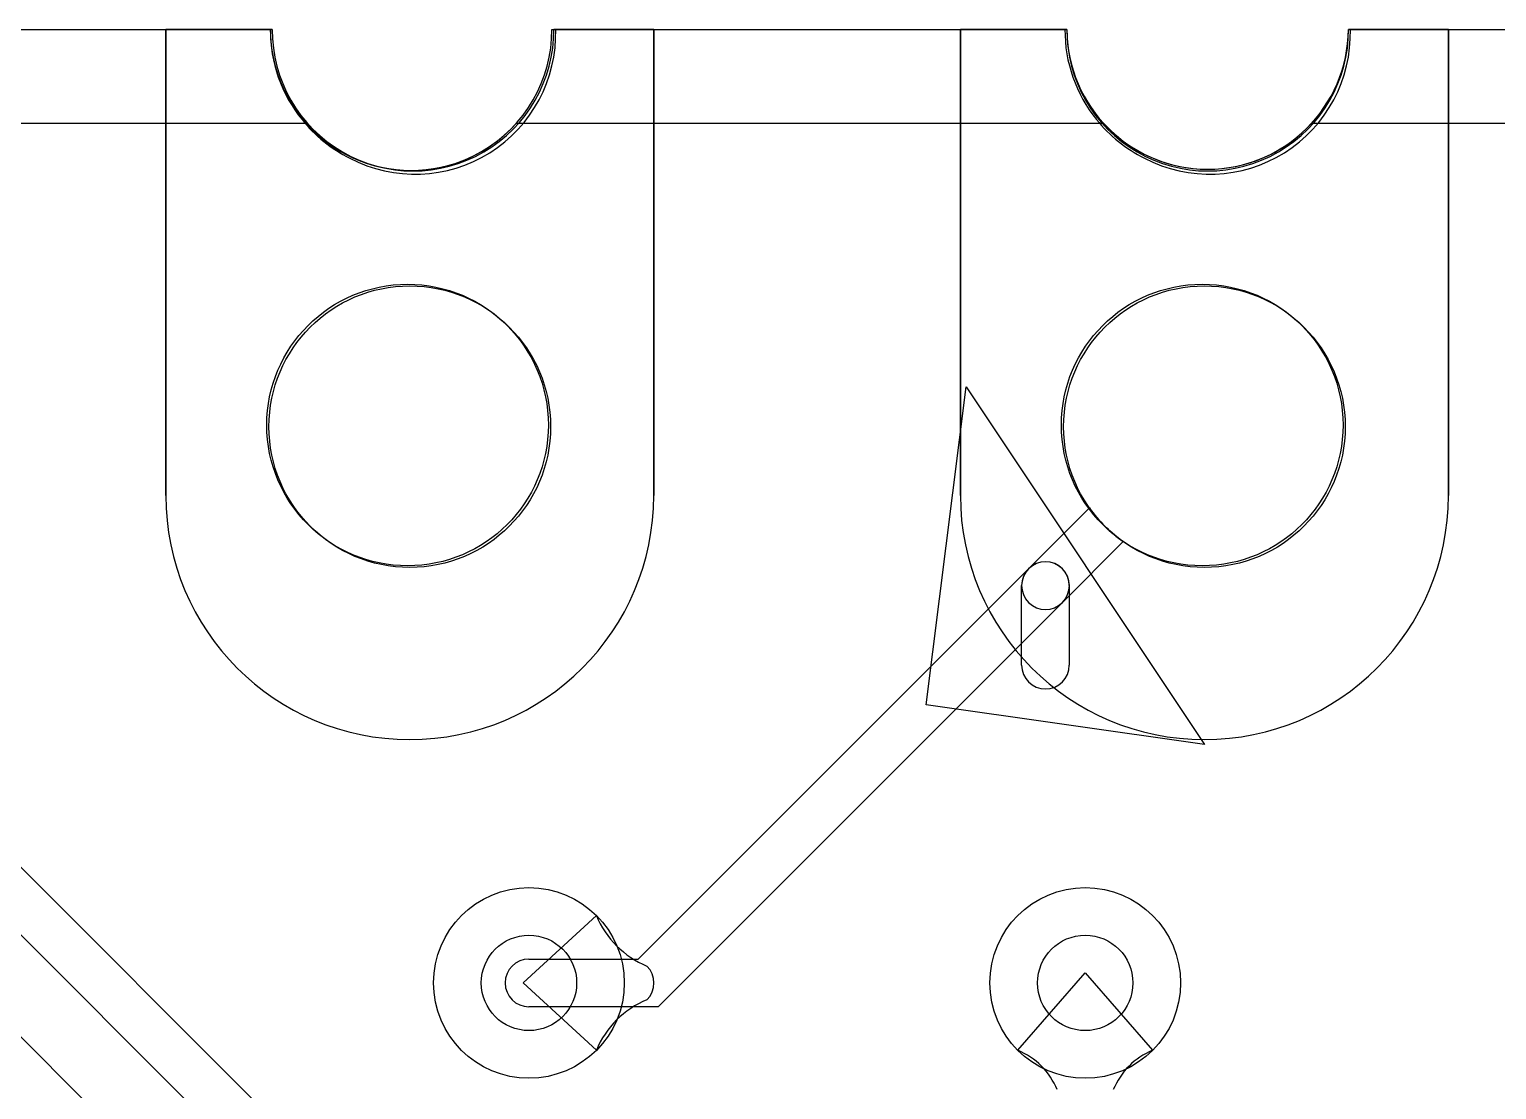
# Model space of a CAD drawing. Extents: x -14 to 27.9, y 0 to 17.8.
# Drawn here: x 14.024 to 18.714, y 14.391 to 17.78 of the extents above; entities that cross this region are included whole.
import ezdxf

# ---------------------------------------------------------------- set-up
doc = ezdxf.new("R2010")
doc.units = 0
doc.header["$MEASUREMENT"] = 0
doc.layers.add('Feature', color=7, linetype='CONTINUOUS')

msp = doc.modelspace()

# ---------------------------------------------------------------- linework, layer by layer
at = {"layer": 'Feature'}
for p, q in [((13.1613, 17.78), (14.7944, 17.78)), ((13.1613, 17.78, -1.96192), (14.7944, 17.78, -1.96192)), ((13.1613, 17.78), (14.7944, 17.78)), ((13.1613, 17.78, -1.96192), (14.7944, 17.78, -1.96192)), ((14.46, 17.78, 0.000305), (14.46, 16.29, 0.000305)), ((14.8006, 17.78, 0.000305), (14.46, 17.78, 0.000305)), ((14.46, 17.78, 0.000305), (14.46, 16.29, 0.000305)), ((14.46, 17.78, 0.001305), (14.46, 16.29, 0.001305)), ((14.46, 17.78, 0.000305), (14.46, 17.78, 0.001305)), ((14.8006, 17.78, 0.000305), (14.46, 17.78, 0.000305)), ((14.46, 17.78, 0.000305), (14.46, 17.78, 0.001305)), ((14.8006, 17.78, 0.001305), (14.46, 17.78, 0.001305)), ((14.46, 17.78, 0.000305), (14.46, 16.29, 0.000305)), ((14.8006, 17.78, 0.000305), (14.46, 17.78, 0.000305)), ((14.8006, 17.78, 0.001305), (14.46, 17.78, 0.001305)), ((14.46, 17.78, 0.001305), (14.46, 16.29, 0.001305)), ((14.7942, 17.78, -1.96222), (14.46, 17.78, -1.96222)), ((14.46, 17.78, -1.96322), (14.7942, 17.78, -1.96322)), ((14.46, 17.78, -1.96222), (14.46, 17.78, -1.96322)), ((14.46, 17.78, -1.96222), (14.46, 16.29, -1.96222)), ((14.46, 17.78, -1.96222), (14.46, 17.78, -1.96322)), ((14.46, 16.29, -1.96322), (14.46, 17.78, -1.96322)), ((14.46, 16.29, -1.96322), (14.46, 17.78, -1.96322)), ((14.46, 17.78, -1.96322), (14.7942, 17.78, -1.96322)), ((14.7942, 17.78, -1.96222), (14.46, 17.78, -1.96222)), ((14.46, 17.78, -1.96222), (14.46, 16.29, -1.96222)), ((14.7942, 17.78, -1.96222), (14.7942, 17.78, -1.96322)), ((14.7942, 17.78, -1.96222), (14.7942, 17.78, -1.96322)), ((14.7944, 17.78), (14.7944, 17.78, -1.96192)), ((14.7944, 17.78), (14.7944, 17.78, -1.96192)), ((14.8006, 17.78, 0.000305), (14.8006, 17.78, 0.001305)), ((14.8006, 17.78, 0.000305), (14.8006, 17.78, 0.001305)), ((15.6944, 17.78), (17.3401, 17.78)), ((15.6944, 17.78, -1.96192), (17.3401, 17.78, -1.96192)), ((15.6944, 17.78, -1.96192), (15.6944, 17.78)), ((15.6944, 17.78), (17.3401, 17.78)), ((15.6944, 17.78, -1.96192), (15.6944, 17.78)), ((15.6944, 17.78, -1.96192), (17.3401, 17.78, -1.96192)), ((16.02, 17.78, 0.000305), (15.7005, 17.78, 0.000305)), ((16.02, 17.78, 0.000305), (15.7005, 17.78, 0.000305)), ((15.7005, 17.78, 0.000305), (15.7005, 17.78, 0.001305)), ((16.02, 17.78, 0.001305), (15.7005, 17.78, 0.001305)), ((15.7005, 17.78, 0.000305), (15.7005, 17.78, 0.001305)), ((16.02, 17.78, 0.000305), (15.7005, 17.78, 0.000305)), ((16.02, 17.78, 0.001305), (15.7005, 17.78, 0.001305)), ((16.02, 17.78, -1.96222), (15.7064, 17.78, -1.96222)), ((15.7064, 17.78, -1.96322), (16.02, 17.78, -1.96322)), ((15.7064, 17.78, -1.96222), (15.7064, 17.78, -1.96322)), ((15.7064, 17.78, -1.96222), (15.7064, 17.78, -1.96322)), ((15.7064, 17.78, -1.96322), (16.02, 17.78, -1.96322)), ((16.02, 17.78, -1.96222), (15.7064, 17.78, -1.96222)), ((16.02, 16.29, 0.000305), (16.02, 17.78, 0.000305)), ((16.02, 17.78, 0.000305), (16.02, 17.78, 0.001305)), ((16.02, 16.29, 0.000305), (16.02, 17.78, 0.000305)), ((16.02, 17.78, 0.000305), (16.02, 17.78, 0.001305)), ((16.02, 16.29, 0.001305), (16.02, 17.78, 0.001305)), ((16.02, 16.29, 0.000305), (16.02, 17.78, 0.000305)), ((16.02, 16.29, 0.001305), (16.02, 17.78, 0.001305)), ((16.02, 16.29, -1.96222), (16.02, 17.78, -1.96222)), ((16.02, 17.78, -1.96322), (16.02, 16.29, -1.96322)), ((16.02, 17.78, -1.96222), (16.02, 17.78, -1.96322)), ((16.02, 17.78, -1.96222), (16.02, 17.78, -1.96322)), ((16.02, 17.78, -1.96322), (16.02, 16.29, -1.96322)), ((16.02, 16.29, -1.96222), (16.02, 17.78, -1.96222)), ((17, 17.78, 0.000305), (17, 16.29, 0.000305)), ((17.3406, 17.78, 0.000305), (17, 17.78, 0.000305)), ((17, 17.78, 0.000305), (17, 16.29, 0.000305)), ((17, 17.78, 0.001305), (17, 16.29, 0.001305)), ((17, 17.78, 0.000305), (17, 17.78, 0.001305)), ((17.3406, 17.78, 0.000305), (17, 17.78, 0.000305)), ((17, 17.78, 0.000305), (17, 17.78, 0.001305)), ((17.3406, 17.78, 0.001305), (17, 17.78, 0.001305)), ((17, 17.78, 0.000305), (17, 16.29, 0.000305)), ((17.3406, 17.78, 0.000305), (17, 17.78, 0.000305)), ((17.3406, 17.78, 0.001305), (17, 17.78, 0.001305)), ((17, 17.78, 0.001305), (17, 16.29, 0.001305)), ((17.3342, 17.78, -1.96222), (17, 17.78, -1.96222)), ((17, 17.78, -1.96322), (17.3342, 17.78, -1.96322)), ((17, 17.78, -1.96222), (17, 17.78, -1.96322)), ((17, 17.78, -1.96222), (17, 16.29, -1.96222)), ((17, 17.78, -1.96222), (17, 17.78, -1.96322)), ((17, 16.29, -1.96322), (17, 17.78, -1.96322)), ((17, 16.29, -1.96322), (17, 17.78, -1.96322)), ((17, 17.78, -1.96322), (17.3342, 17.78, -1.96322)), ((17.3342, 17.78, -1.96222), (17, 17.78, -1.96222)), ((17, 17.78, -1.96222), (17, 16.29, -1.96222)), ((17.3342, 17.78, -1.96222), (17.3342, 17.78, -1.96322)), ((17.3342, 17.78, -1.96222), (17.3342, 17.78, -1.96322)), ((17.3401, 17.78), (17.3401, 17.78, -1.96192)), ((17.3401, 17.78), (17.3401, 17.78, -1.96192)), ((17.3406, 17.78, 0.000305), (17.3406, 17.78, 0.001305)), ((17.3406, 17.78, 0.000305), (17.3406, 17.78, 0.001305)), ((18.2401, 17.78), (19.8857, 17.78)), ((18.2401, 17.78, -1.96192), (19.8857, 17.78, -1.96192)), ((18.2401, 17.78, -1.96192), (18.2401, 17.78)), ((18.2401, 17.78), (19.8857, 17.78)), ((18.2401, 17.78, -1.96192), (18.2401, 17.78)), ((18.2401, 17.78, -1.96192), (19.8857, 17.78, -1.96192)), ((18.56, 17.78, 0.000305), (18.2405, 17.78, 0.000305)), ((18.56, 17.78, 0.000305), (18.2405, 17.78, 0.000305)), ((18.2405, 17.78, 0.000305), (18.2405, 17.78, 0.001305)), ((18.56, 17.78, 0.001305), (18.2405, 17.78, 0.001305)), ((18.2405, 17.78, 0.000305), (18.2405, 17.78, 0.001305)), ((18.56, 17.78, 0.000305), (18.2405, 17.78, 0.000305)), ((18.56, 17.78, 0.001305), (18.2405, 17.78, 0.001305)), ((18.56, 17.78, -1.96222), (18.2464, 17.78, -1.96222)), ((18.2464, 17.78, -1.96322), (18.56, 17.78, -1.96322)), ((18.2464, 17.78, -1.96222), (18.2464, 17.78, -1.96322)), ((18.2464, 17.78, -1.96222), (18.2464, 17.78, -1.96322)), ((18.2464, 17.78, -1.96322), (18.56, 17.78, -1.96322)), ((18.56, 17.78, -1.96222), (18.2464, 17.78, -1.96222)), ((18.56, 16.29, 0.000305), (18.56, 17.78, 0.000305)), ((18.56, 17.78, 0.000305), (18.56, 17.78, 0.001305)), ((18.56, 16.29, 0.000305), (18.56, 17.78, 0.000305)), ((18.56, 17.78, 0.000305), (18.56, 17.78, 0.001305)), ((18.56, 16.29, 0.001305), (18.56, 17.78, 0.001305)), ((18.56, 16.29, 0.000305), (18.56, 17.78, 0.000305)), ((18.56, 16.29, 0.001305), (18.56, 17.78, 0.001305)), ((18.56, 16.29, -1.96222), (18.56, 17.78, -1.96222)), ((18.56, 17.78, -1.96322), (18.56, 16.29, -1.96322)), ((18.56, 17.78, -1.96222), (18.56, 17.78, -1.96322)), ((18.56, 17.78, -1.96222), (18.56, 17.78, -1.96322)), ((18.56, 17.78, -1.96322), (18.56, 16.29, -1.96322)), ((18.56, 16.29, -1.96222), (18.56, 17.78, -1.96222)), ((13.0413, 17.48, 0.000305), (14.9082, 17.48, 0.000305)), ((13.0413, 17.48, -1.96222), (14.9082, 17.48, -1.96222)), ((14.8956, 17.4916, -1.96222), (14.8956, 17.4916, -1.96322)), ((14.8956, 17.4916, -1.96222), (14.8956, 17.4916, -1.96322)), ((15.5807, 17.48, 0.000305), (17.4574, 17.48, 0.000305)), ((15.5807, 17.48, -1.96222), (17.4574, 17.48, -1.96222)), ((17.4356, 17.4916, -1.96222), (17.4356, 17.4916, -1.96322)), ((17.4356, 17.4916, -1.96222), (17.4356, 17.4916, -1.96322)), ((18.1228, 17.48, 0.000305), (19.9969, 17.48, 0.000305)), ((18.1228, 17.48, -1.96222), (19.9969, 17.48, -1.96222)), ((15.0485, 17.368, -1.96222), (15.0485, 17.368, -1.96322)), ((15.0485, 17.368, -1.96222), (15.0485, 17.368, -1.96322)), ((17.5885, 17.368, -1.96222), (17.5885, 17.368, -1.96322)), ((17.5885, 17.368, -1.96222), (17.5885, 17.368, -1.96322)), ((15.233, 16.9652, 0.001305), (15.233, 16.9652, 0.000305)), ((15.233, 16.9652, 0.001305), (15.233, 16.9652, 0.000305)), ((17.773, 16.9652, 0.001305), (17.773, 16.9652, 0.000305)), ((17.773, 16.9652, 0.001305), (17.773, 16.9652, 0.000305)), ((16.891, 15.621, -1.96222), (17.018, 16.637, -1.96222)), ((17.018, 16.637, -1.96222), (17.78, 15.494, -1.96222)), ((15.69, 16.51, -1.96192), (15.69, 16.51)), ((15.69, 16.51, -1.96192), (15.69, 16.51)), ((15.69, 16.51, -1.96322), (15.69, 16.51, -1.96222)), ((15.69, 16.51, -1.96322), (15.69, 16.51, -1.96222)), ((18.23, 16.51, -1.96192), (18.23, 16.51)), ((18.23, 16.51, -1.96192), (18.23, 16.51)), ((18.23, 16.51, -1.96322), (18.23, 16.51, -1.96222)), ((18.23, 16.51, -1.96322), (18.23, 16.51, -1.96222)), ((14.46, 16.29, 0.000305), (14.46, 16.29, 0.001305)), ((14.46, 16.29, 0.000305), (14.46, 16.29, 0.001305)), ((14.46, 16.29, -1.96222), (14.46, 16.29, -1.96322)), ((14.46, 16.29, -1.96222), (14.46, 16.29, -1.96322)), ((16.02, 16.29, 0.000305), (16.02, 16.29, 0.001305)), ((16.02, 16.29, 0.000305), (16.02, 16.29, 0.001305)), ((16.02, 16.29, -1.96222), (16.02, 16.29, -1.96322)), ((16.02, 16.29, -1.96222), (16.02, 16.29, -1.96322)), ((17, 16.29, 0.000305), (17, 16.29, 0.001305)), ((17, 16.29, 0.000305), (17, 16.29, 0.001305)), ((17, 16.29, -1.96222), (17, 16.29, -1.96322)), ((17, 16.29, -1.96222), (17, 16.29, -1.96322)), ((18.56, 16.29, 0.000305), (18.56, 16.29, 0.001305)), ((18.56, 16.29, 0.000305), (18.56, 16.29, 0.001305)), ((18.56, 16.29, -1.96222), (18.56, 16.29, -1.96322)), ((18.56, 16.29, -1.96222), (18.56, 16.29, -1.96322)), ((17.2181, 16.0559, -1.96222), (17.4125, 16.2503, -1.96222)), ((12.9571, 16.1407, -1.96222), (14.9246, 14.1732, -1.96222)), ((17.5203, 16.1425, -1.96222), (17.3259, 15.9481, -1.96222)), ((14.8614, 14.0208, -1.96222), (12.8088, 16.0734, -1.96222)), ((15.9704, 14.8082, -1.96222), (17.2181, 16.0559, -1.96222)), ((17.1958, 15.748, -1.96222), (17.1958, 16.002, -1.96222)), ((17.3482, 16.002, -1.96222), (17.3482, 15.748, -1.96222)), ((17.3259, 15.9481, -1.96222), (16.0336, 14.6558, -1.96222)), ((17.78, 15.494, -1.96222), (16.891, 15.621, -1.96222)), ((13.2396, 15.3162, -1.96222), (14.7636, 13.7922, -1.96222)), ((15.602, 14.732, -1.96222), (15.8364, 14.9474, -1.96222)), ((15.621, 14.8082, -1.96222), (15.9704, 14.8082, -1.96222)), ((15.8364, 14.5166, -1.96222), (15.602, 14.732, -1.96222)), ((15.7734, 14.732, -1.96192), (15.7734, 14.732)), ((15.7734, 14.732, -1.96192), (15.7734, 14.732)), ((17.1836, 14.5166, 0.000305), (17.399, 14.7638, 0.000305)), ((17.399, 14.7638, 0.000305), (17.6144, 14.5166, 0.000305)), ((17.5514, 14.732, -1.96192), (17.5514, 14.732)), ((17.5514, 14.732, -1.96192), (17.5514, 14.732)), ((16.0336, 14.6558, -1.96222), (15.621, 14.6558, -1.96222))]:
    msp.add_line(p, q, dxfattribs=at)
for centre, radius in [((15.233, 16.5152), 0.45), ((15.233, 16.5152), 0.45), ((15.233, 16.5152), 0.45), ((15.233, 16.5152), 0.45), ((15.233, 16.5152), 0.45), ((15.24, 16.51), 0.45), ((15.24, 16.51), 0.45), ((15.24, 16.51), 0.45), ((15.24, 16.51), 0.45), ((15.24, 16.51), 0.45), ((15.24, 16.51), 0.45), ((15.24, 16.51), 0.45), ((15.24, 16.51), 0.45), ((15.24, 16.51), 0.45), ((15.24, 16.51), 0.45), ((17.773, 16.5152), 0.45), ((17.773, 16.5152), 0.45), ((17.773, 16.5152), 0.45), ((17.773, 16.5152), 0.45), ((17.773, 16.5152), 0.45), ((17.78, 16.51), 0.45), ((17.78, 16.51), 0.45), ((17.78, 16.51), 0.45), ((17.78, 16.51), 0.45), ((17.78, 16.51), 0.45), ((17.78, 16.51), 0.45), ((17.78, 16.51), 0.45), ((17.78, 16.51), 0.45), ((17.78, 16.51), 0.45), ((17.78, 16.51), 0.45), ((15.621, 14.732), 0.3048), ((17.399, 14.732), 0.3048), ((15.621, 14.732), 0.1524), ((15.621, 14.732), 0.1524), ((15.621, 14.732), 0.1524), ((15.621, 14.732), 0.1524), ((17.399, 14.732), 0.1524), ((17.399, 14.732), 0.1524), ((17.399, 14.732), 0.1524), ((17.399, 14.732), 0.1524)]:
    msp.add_circle(centre, radius, dxfattribs=at)
for centre, radius, start, end in [((15.2442, 17.7761, -1.96322), 0.45, 179.504, -140.779), ((15.2442, 17.7761, -1.96222), 0.45, 179.504, -140.779), ((15.2442, 17.7761, -1.96322), 0.45, 179.504, -140.779), ((15.2442, 17.7761, -1.96222), 0.45, 179.504, -140.779), ((15.2444, 17.779), 0.45, 179.877, 0.122937), ((15.2444, 17.779), 0.45, 179.877, 0.122937), ((15.2444, 17.779, -1.96192), 0.45, 179.877, 0.122937), ((15.2444, 17.779, -1.96192), 0.45, 179.877, 0.122937), ((15.2505, 17.7773, 0.000305), 0.45, 179.654, 0.345769), ((15.2505, 17.7773, 0.001305), 0.45, 179.654, 0.345769), ((15.2505, 17.7773, 0.000305), 0.45, 179.654, 0.345769), ((15.2505, 17.7773, 0.000305), 0.45, 179.654, 0.345769), ((15.2505, 17.7773, 0.001305), 0.45, 179.654, 0.345769), ((15.2566, 17.767, -1.96322), 0.45, -117.545, 1.65839), ((15.2566, 17.767, -1.96222), 0.45, -117.545, 1.65839), ((15.2566, 17.767, -1.96322), 0.45, -117.545, 1.65839), ((15.2566, 17.767, -1.96222), 0.45, -117.545, 1.65839), ((17.7842, 17.7761, -1.96322), 0.45, 179.504, -140.779), ((17.7842, 17.7761, -1.96222), 0.45, 179.504, -140.779), ((17.7842, 17.7761, -1.96322), 0.45, 179.504, -140.779), ((17.7842, 17.7761, -1.96222), 0.45, 179.504, -140.779), ((17.7901, 17.783), 0.45, -179.614, -0.385506), ((17.7901, 17.783), 0.45, -179.614, -0.385506), ((17.7901, 17.783, -1.96192), 0.45, -179.614, -0.385506), ((17.7901, 17.783, -1.96192), 0.45, -179.614, -0.385506), ((17.7905, 17.7773, 0.000305), 0.45, 179.654, 0.345769), ((17.7905, 17.7773, 0.001305), 0.45, 179.654, 0.345769), ((17.7905, 17.7773, 0.000305), 0.45, 179.654, 0.345769), ((17.7905, 17.7773, 0.000305), 0.45, 179.654, 0.345769), ((17.7905, 17.7773, 0.001305), 0.45, 179.654, 0.345769), ((17.7966, 17.767, -1.96322), 0.45, -117.545, 1.65839), ((17.7966, 17.767, -1.96222), 0.45, -117.545, 1.65839), ((17.7966, 17.767, -1.96322), 0.45, -117.545, 1.65839), ((17.7966, 17.767, -1.96222), 0.45, -117.545, 1.65839), ((15.248, 17.7714, -1.96322), 0.45, -141.555, -116.314), ((15.248, 17.7714, -1.96222), 0.45, -141.555, -116.314), ((15.248, 17.7714, -1.96322), 0.45, -141.555, -116.314), ((15.248, 17.7714, -1.96222), 0.45, -141.555, -116.314), ((15.2444, 17.779, 0.000305), 0.45, -138.354, -41.6456), ((15.2444, 17.779, -1.96222), 0.45, -138.354, -41.6456), ((17.788, 17.7714, -1.96322), 0.45, -141.555, -116.314), ((17.788, 17.7714, -1.96222), 0.45, -141.555, -116.314), ((17.788, 17.7714, -1.96322), 0.45, -141.555, -116.314), ((17.788, 17.7714, -1.96222), 0.45, -141.555, -116.314), ((17.7901, 17.783, 0.000305), 0.45, -137.67, -42.3296), ((17.7901, 17.783, -1.96222), 0.45, -137.67, -42.3296), ((15.24, 16.29, 0.000305), 0.78, 180, 0), ((15.24, 16.29, 0.000305), 0.78, 180, 0), ((15.24, 16.29, 0.001305), 0.78, 180, 0), ((15.24, 16.29, 0.000305), 0.78, 180, 0), ((15.24, 16.29, 0.001305), 0.78, 180, 0), ((15.24, 16.29, -1.96222), 0.78, 180, 0), ((15.24, 16.29, -1.96322), 0.78, 180, 0), ((15.24, 16.29, -1.96322), 0.78, 180, 0), ((15.24, 16.29, -1.96222), 0.78, 180, 0), ((17.78, 16.29, 0.000305), 0.78, 180, 0), ((17.78, 16.29, 0.000305), 0.78, 180, 0), ((17.78, 16.29, 0.001305), 0.78, 180, 0), ((17.78, 16.29, 0.000305), 0.78, 180, 0), ((17.78, 16.29, 0.001305), 0.78, 180, 0), ((17.78, 16.29, -1.96222), 0.78, 180, 0), ((17.78, 16.29, -1.96322), 0.78, 180, 0), ((17.78, 16.29, -1.96322), 0.78, 180, 0), ((17.78, 16.29, -1.96222), 0.78, 180, 0), ((17.78, 16.51, -1.96222), 0.45, -144.752, -125.248), ((17.272, 16.002, -1.96222), 0.076226, 135, -45), ((17.272, 16.002, -1.96222), 0.0762, 0, 180), ((17.272, 16.002, -1.96222), 0.076226, -45, 135), ((17.272, 15.748, -1.96222), 0.0762, 180, 0), ((16.111, 15.0607, -1.96222), 0.297021, -157.58, -112.313), ((15.621, 14.732, -1.96222), 0.0762, 90, -90), ((15.9443, 14.732, -1.96222), 0.076226, -45, 45), ((16.111, 14.4033, -1.96222), 0.297021, 112.313, 157.58), ((17.0958, 14.3034, 0.000305), 0.230589, 22.282, 67.6269), ((17.7022, 14.3034, 0.000305), 0.230589, 112.373, 157.718)]:
    msp.add_arc(centre, radius, start, end, dxfattribs=at)

doc.saveas('drawing.dxf')
